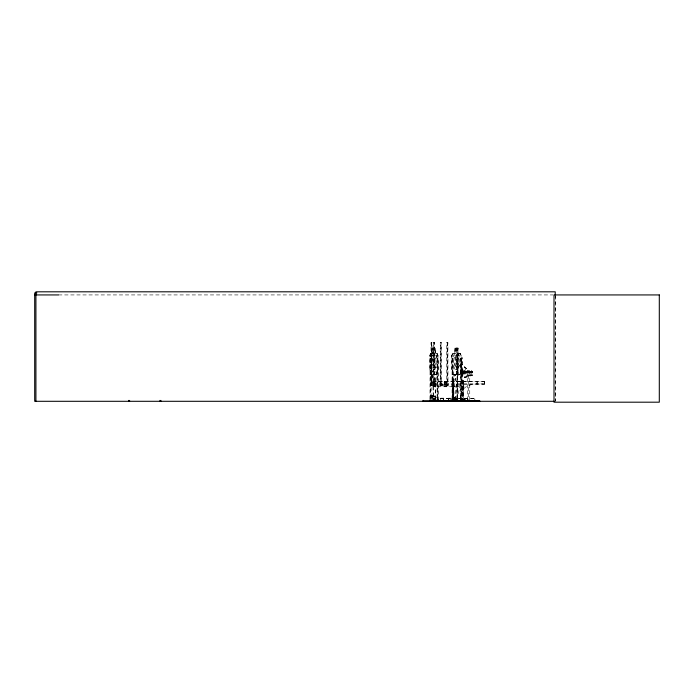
<?xml version="1.0" encoding="UTF-8"?>
<svg xmlns="http://www.w3.org/2000/svg" width="694" height="694" viewBox="0 0 694 694"><rect width="100%" height="100%" fill="white"/><g stroke="black" fill="none" stroke-linecap="round" stroke-linejoin="round"><path stroke-width="0.52" stroke-dasharray="3.47 2.6" d="M440.248 342.359L440.178 385.257L441.479 385.265L441.54 342.359L440.248 342.359L441.54 342.359M440.785 385.257L440.846 342.359M440.872 385.265L440.942 342.359M435.268 399.232L435.685 378.56A5.361 2.021 -90 0 0 435.685 370.978A5.361 2.021 -90 0 0 432.83 370.978A5.361 2.021 -90 0 0 432.83 378.56L433.256 399.232M435.58 399.232L435.997 378.56A5.361 2.021 -90 0 0 435.997 370.978A5.361 2.021 -90 0 0 433.143 370.978A5.361 2.021 -90 0 0 433.143 378.56L433.559 399.232M456.348 367.577L456.392 367.065M455.672 399.675L456.045 385.89A3.574 1.787 -90 0 0 455.672 380.26L455.672 376.4A1.787 0.894 -90 0 0 454.778 374.613A1.787 0.894 -90 0 0 453.885 376.4L453.885 380.26A3.574 1.787 -90 0 0 453.512 385.89L453.885 399.675M455.871 399.675L456.236 385.89A3.574 1.787 -90 0 0 455.871 380.26L455.871 376.4A1.787 0.894 -90 0 0 454.969 374.613A1.787 0.894 -90 0 0 454.076 376.4L454.076 380.26A3.574 1.787 -90 0 0 453.711 385.89L454.076 399.675M431.668 396.057L431.529 396.829M432.189 396.3L432.371 395.701L432.31 396.656M433.75 396.89L433.941 395.623M433.941 395.693L434.054 396.43M433.932 396.343L430.506 396.257L434.054 396.092M431.434 395.927L431.651 396.916L432.284 395.719M431.894 396.092C432.301 395.424 432.631 397.862 431.711 395.693M432.18 396.161L432.258 395.996M432.362 396.43L432.397 395.858M433.637 396.092L433.516 396.578M433.863 396.43L433.577 396.43M453.329 398.313L452.948 397.827L453.217 398.313M453.555 397.575C452.505 399.224 453.087 396.803 454.162 398.122M453.26 398.243L453.442 397.74M453.867 398.313L453.885 397.94M454.744 398.052L454.318 397.827M454.553 397.844L454.648 398.243M454.7 397.827L454.266 397.671L454.544 398.304M433.498 395.771C433.056 398.347 430.844 394.374 433.689 396.517M433.55 395.927L433.62 396.656M453.451 398L453 397.558M462.308 386.133L463.401 386.324L462.664 386.376M452.87 397.801L453.607 397.827M454.318 398.052C453.694 398.191 453.668 397.766 454.587 398.365M453.347 398.365L454.05 397.74M454.388 397.94L454.744 397.827M453.676 399.891L451.933 399.735M440.664 382.186L440.543 382.515M444.837 382.689L445.626 382.55L445.479 382.958M445.617 382.802L445.288 382.585M462.265 382.802L462.907 382.958M462.751 382.967L463.054 382.594L462.655 382.802M453.555 398.122L453.746 397.567L454.006 398.287M432.241 396.725L432.197 395.806L432.44 396.526M433.099 395.814C433.177 397.593 434.782 395.754 433.811 396.309M461.753 372.21C463.774 371.125 460.807 373.65 462.664 372.201M434.114 382.238L434.253 382.967L434.132 382.238M452.913 382.689L453.234 382.958M452.904 382.75L453.624 382.75L452.835 382.541M453.598 382.862L452.835 382.967L453.191 382.698M452.974 386.159L453.598 386.437L452.731 386.176M433.637 396.43L433.351 395.832L433.36 396.534M453.035 397.801L453.251 397.558M431.642 396.343L431.304 396.101M454.596 398.13L454.275 397.827M433.698 359.596L433.819 359.596M436.812 374.422L437.688 369.321L437.688 355.241L436.812 353.48M436.873 374.595L437.931 369.347L437.931 355.172L436.994 353.307L435.138 353.307M433.256 396.595C433.125 394.339 432.536 398.156 432.761 395.866M437.845 369.321L437.02 374.595L430.67 374.595L429.855 369.347L429.855 355.189L430.853 353.307M469.76 399.996L469.76 375.159L464.616 377.796L467.522 375.159L472.657 375.159L464.616 366.84L465.284 374.04L472.657 374.04L464.616 377.796L464.616 366.84L472.657 374.04L472.657 375.159L464.616 377.796L465.284 370.24L467.747 370.24L467.747 374.04M460.001 374.422L460.92 369.321L461.024 355.189L460.001 353.48M460.07 374.595L461.059 369.321M457.953 353.307L460.191 353.307L461.163 355.189L461.163 369.347L460.217 374.595L452.878 374.595L451.82 369.347L451.82 355.172L452.904 353.307L455.03 353.307M456.383 350.132L456.409 349.984M456.383 359.735L456.513 359.171M456.331 350.114L456.452 349.559M456.331 359.726L456.452 359.171M433.932 396.508L434.045 396.005M445.114 386.402L445.34 386.237M456.782 399.588L463.436 372.704M432.136 396.083L432.336 396.734M432.466 395.797L432.388 396.274L432.128 395.858M454.431 397.94L453.676 397.671M440.412 382.515L440.291 382.186M445.201 386.437L445.704 386.228M462.291 386.211L461.814 386.385L462.508 386.523M453.46 386.541L453.113 386.211L453.564 386.489M454.57 398.018L452.427 397.992M456.47 371.169L456.513 371.646M452.852 382.698L453.486 382.854M429.95 355.259L430.696 353.307L432.648 353.307M434.314 386.124L433.776 386.358M434.218 386.185L433.967 386.541M451.924 355.241L453.052 353.307M453.095 353.48L452.072 355.241L452.072 400.23M462.551 382.594L461.814 382.81L462.577 382.646M431.269 355.241L432.588 353.48L432.648 348.032M456.374 367.169L456.392 367.568M453.893 397.766L454.344 397.766M463.054 382.594L463.002 382.81M464.616 377.796L469.309 374.04L469.309 370.24L471.764 370.24L471.764 374.04M453.251 382.594L453.564 382.594M433.802 371.646L433.776 371.099M432.848 399.241C437.636 402.182 436.639 396.647 432.9 399.683M435.927 399.232L435.927 399.683M453.382 397.575L454.492 397.671M453.512 397.671L454.717 397.766M432.189 396.89L433.308 396.734L433.073 395.866M432.709 395.866L432.822 396.734M433.785 352.431L433.793 351.884M433.88 382.906L434.305 382.958M462.829 372.99L472.441 372.14L462.829 371.646M433.646 342.359L433.672 385.265L433.646 342.359L434.6 342.359L434.331 385.265L434.6 342.359M58.548 294.933L552.918 294.933M432.588 348.206L435.199 348.206L435.199 353.48M454.995 348.206L457.997 348.206M457.337 349.082L455.498 349.082L455.498 350.843L457.337 350.843M430.74 353.48L436.96 353.48M452.948 353.48L460.139 353.48M437.931 355.172L437.845 400.23M451.82 355.172L451.968 369.347L453.017 374.595M457.849 355.241L454.05 355.224L455.993 361.296C451.855 367.915 455.177 371.038 456.609 362.424C457.945 371.047 461.432 367.924 457.259 361.253C461.18 355.042 458.049 351.806 456.652 360.065L455.038 355.276L454.995 365.096L457.849 365.096M429.968 358.399L431.174 358.399L431.174 401.297M452.072 358.399L453.364 358.399M461.935 361.999L462.386 361.999M461.935 364.168L462.386 364.168M461.935 364.714L462.386 364.714M429.855 369.347L430.827 374.595M461.71 369.329L462.829 369.329L462.829 375.584L461.71 375.584M461.935 370.449L462.386 370.449M461.935 370.769L462.386 370.769M456.548 371.099L456.548 371.715M461.935 371.117L462.386 371.117M461.935 371.594L462.386 371.594M461.935 372.158L462.386 372.158M461.935 372.478L462.386 372.478M461.935 372.617L462.386 372.617M461.935 373.32L462.386 373.32M461.935 373.806L462.386 373.806M461.935 374.144L462.386 374.144M461.935 374.326L462.386 374.326M436.96 374.422L430.74 374.422L429.95 369.321M452.948 374.422L460.139 374.422M457.19 375.142L457.363 348.293L457.181 400.23M461.935 380.191L462.386 380.191M461.935 380.737L462.386 380.737M461.605 380.746L463.601 380.746L463.505 401.297M433.169 381.474L484.664 381.474M433.559 381.856L434.782 381.856L434.782 385.43L430.835 385.43L430.835 381.856L432.05 381.856L432.05 385.43L430.913 385.361M446.329 386.766L446.398 381.856L447.994 381.856M444.125 382.299L446.329 382.299M461.935 382.906L462.317 382.906M433.169 384.016L484.664 384.016M433.16 384.086L484.69 384.086L484.69 381.405L433.16 381.405L433.16 386.766M431.174 384.537L434.435 384.537M440.855 384.537L447.196 384.537M433.629 385.361L434.704 385.361L434.704 381.856M440.152 385.361L441.592 385.361L441.566 381.856M447.899 385.361L446.485 385.361L446.485 381.856M433.16 385.873L463.852 385.873L463.852 386.766L433.117 386.766L433.117 382.299L435.129 382.299L435.086 386.766M461.935 387.304L462.386 387.304M431.191 395.337L432.475 395.337L432.475 400.03M433.767 396.257L434.21 396.257M452.731 397.324L453.772 397.324M454.761 397.94L452.453 398.035M440.187 398.243L443.735 398.243M456.288 398.243L448.489 398.556M440.126 398.616L475.182 398.616L475.182 401.297M440.135 398.686L475.147 398.686M451.794 398.963L457.034 398.963M457.146 399.588L453.408 399.935M429.829 399.735L431.304 399.735M436.986 399.735L438.461 399.735M456.921 399.735L457.91 399.735M460.235 399.735L461.814 399.735M433.863 367.1L433.75 367.664L433.854 367.169M431.286 395.979L431.616 396.543M452.913 386.489L453.616 386.272M453.182 382.941L453.078 382.802M457.849 353.48L459.385 355.241L459.385 365.096L457.849 369.321L454.995 369.321L453.46 365.096M460.044 353.307L461.059 355.259M436.847 353.307L437.845 355.241M464.616 366.84L467.522 375.159L467.522 401.08M431.269 365.096L432.588 369.321L435.051 369.321L436.37 365.096L436.37 355.241L435.051 353.48L435.138 348.032M433.932 396.005L434.045 396.508M452.072 369.321L453.095 374.422M555.651 296.008L555.651 401.297M555.226 294.933L555.226 401.297M484.325 381.474L484.325 384.016M484.291 381.405L484.291 384.086M477.203 381.405L477.203 384.086M477.03 381.405L477.03 384.086M474.783 398.616L474.783 401.297M468.641 375.159L468.641 401.08M467.687 398.686L467.687 401.236M465.57 398.616L465.57 401.297M464.772 398.616L464.772 401.297M464.407 398.686L464.407 401.236M463.462 385.873L463.462 386.766M463.202 380.746L463.202 401.297M463.176 380.746L463.176 401.297M462.829 380.746L462.794 401.297M462.716 380.746L462.716 400.221M462.49 380.746L462.49 401.297M462.404 401.297L462.386 357.601L461.935 357.601L462.004 401.297M461.605 401.297L461.675 358.399L460.374 358.399L460.374 400.23M461.354 398.616L461.354 401.297M461.215 358.399L461.18 401.297M460.833 358.399L460.833 401.297M457.953 348.032L458.083 376.018L458.101 348.032L454.891 348.032L454.891 353.307M457.736 400.23L457.745 358.399L457.086 358.399L457.034 400.828M457.65 358.399L457.658 401.297M456.964 348.032L456.964 374.595M456.782 348.032L456.782 374.595M456.348 398.616L456.348 398.174L448.428 398.174L448.428 401.297M455.949 398.174L455.949 401.297M455.55 398.616L455.55 401.297M455.134 348.206L455.134 353.48M455.03 348.032L454.995 353.48L453.46 355.241L453.503 401.297M454.561 398.963L454.561 400.455M454.388 385.873L454.388 386.766M454.232 385.942L454.232 386.697M454.353 398.963L454.353 400.828M454.214 385.873L454.214 386.766M453.676 380.746L453.763 400.221L453.841 380.746L452.453 380.746L452.453 401.297M453.624 380.746L453.624 400.221M453.277 380.746L453.277 401.297M453.017 380.746L452.965 401.297M452.913 358.399L452.8 401.297M452.679 380.746L452.679 401.297M452.523 358.399L452.627 401.297M451.265 398.616L451.265 401.297M450.38 398.616L450.38 401.297M448.827 398.174L448.818 401.297M448.454 398.686L448.454 401.236M447.3 342.454L447.3 385.361M447.205 342.454L447.196 385.43M446.606 385.361L446.606 342.454L447.899 342.454L447.994 385.43L440.057 385.43L440.057 381.856L441.653 381.856L441.653 385.43M446.225 382.299L446.225 386.766M445.834 382.299L445.73 386.766M444.724 382.299L444.724 386.766M444.62 381.405L444.62 386.766M444.255 381.474L444.255 384.016M444.255 385.942L444.255 386.697M444.229 381.405L444.229 386.766M443.804 398.616L443.804 398.174L440.126 398.174L440.126 401.297M443.362 398.174L443.362 401.297M443.197 398.616L443.197 401.297M440.863 381.856L440.855 385.43M440.56 398.174L440.56 398.616M440.291 398.616L440.291 401.297M438.322 400.23L438.322 358.399L437.116 358.399L437.116 400.23M437.602 358.399L437.602 400.23M437.263 399.657L437.263 397.801L430.141 397.801L430.141 399.657M435.294 353.307L435.294 348.032L432.501 348.032L432.501 353.307M434.869 382.299L434.912 386.766M434.47 397.801L434.47 400.03M434.244 397.801L434.244 399.657M433.906 381.856L433.906 385.43M433.689 351.919L433.689 352.457M433.689 371.134L433.689 371.68M433.637 381.856L433.559 385.43M433.334 381.405L433.334 386.766M433.169 397.801L433.169 399.657M432.935 397.801L432.935 400.03M432.735 348.206L432.735 353.48M432.119 395.337L432.119 400.03M431.954 385.361L431.954 342.454L431 342.454L431 385.361M431.711 381.856L431.711 385.43L431.659 342.454M431.555 395.337L431.555 400.03M431.295 342.454L431.295 385.361M430.688 358.399L430.688 400.23M430.445 358.399L430.445 400.23M430.098 369.321L430.098 355.259L429.968 400.23M461.068 400.03A62.59 25.513 31 0 1 483.562 384.086M456.357 352.005L456.522 352.431L456.374 351.945M444.837 386.263L444.854 386.211M436.335 367.352L435.485 367.516L434.036 362.424C432.813 371.212 429.898 367.681 433.472 361.253C430.133 355.276 432.726 351.641 433.993 360.065C435.225 351.65 438.009 355.233 434.565 361.296L436.335 367.352M433.698 349.984L433.698 349.984M472.441 371.472L462.829 372.322L472.441 371.49L472.441 372.808L462.829 372.895L472.441 372.14L462.829 371.672L472.441 371.559L462.829 372.149L472.441 371.559M472.441 372.314L462.829 372.964L472.441 372.314M462.421 370.978L461.978 370.978L461.996 373.433L462.447 373.433L462.421 370.978M434.609 349.082L433.03 349.082L433.03 350.843L434.609 350.843L434.609 349.082M435.051 355.241L432.588 355.241L432.588 365.096L435.051 365.096L435.051 355.241M472.441 371.967L462.829 371.741L472.441 371.967M472.441 372.791L462.829 372.496L472.441 372.808M434.435 385.43L434.435 381.856L434.375 385.361M460.799 373.641A2.013 2.013 0 0 0 464.156 372.713A2.013 2.013 0 0 0 461.675 370.266A2.013 2.013 0 0 0 460.799 373.641"/><path stroke-width="1.04" d="M430.48 401.271L430.696 400.594L429.89 401.271M470.263 401.271L470.48 400.594L471.269 401.288L471.07 400.594L470.679 401.288L470.454 400.906M472.926 400.906L473.143 401.288L473.542 400.594L473.768 401.253L472.952 400.594L472.727 401.271M479.433 401.271L479.632 400.828L451.794 400.828L451.603 401.271M454.136 401.279L454.457 400.828L454.605 401.279M454.483 401.037L453.763 401.297L453.937 400.828L454.145 401.253M476.769 401.271L477.489 400.828L477.689 401.279M479.302 401.279L479.632 400.828M423.045 401.193L445.244 401.193M451.777 401.037L452.531 401.253L451.803 400.828M445.565 401.21L479.658 401.037M36.869 292.92L34.7 292.92L34.7 401.297L554.142 401.297M34.7 294.933L58.504 294.933M473.568 400.906L430.141 400.906M422.707 401.262L479.84 401.253M479.129 401.037L479.32 401.253M432.353 401.271L433.169 400.594L433.403 401.219L432.935 401.227M555.226 295.054L555.226 291.81L35.923 291.81L35.923 401.297M468.094 400.403L468.094 401.297M465.509 400.403L465.518 401.297M465.414 400.403L465.405 401.297M458.751 400.403L458.751 401.297M454.995 400.403L454.995 401.297M449.426 400.403L449.426 401.297M445.652 400.403L445.583 401.297M445.132 400.403L445.132 401.297M437.09 400.403L437.09 401.297M431.2 400.403L431.2 401.297M423.158 400.403L423.158 401.297M160.869 400.403L160.869 401.297M159.976 400.403L159.976 401.297M129.578 400.403L129.578 401.297M128.685 400.403L128.685 401.297M659.3 294.933L554.003 294.933L554.003 402.19L659.3 402.19L659.3 294.933"/></g></svg>
